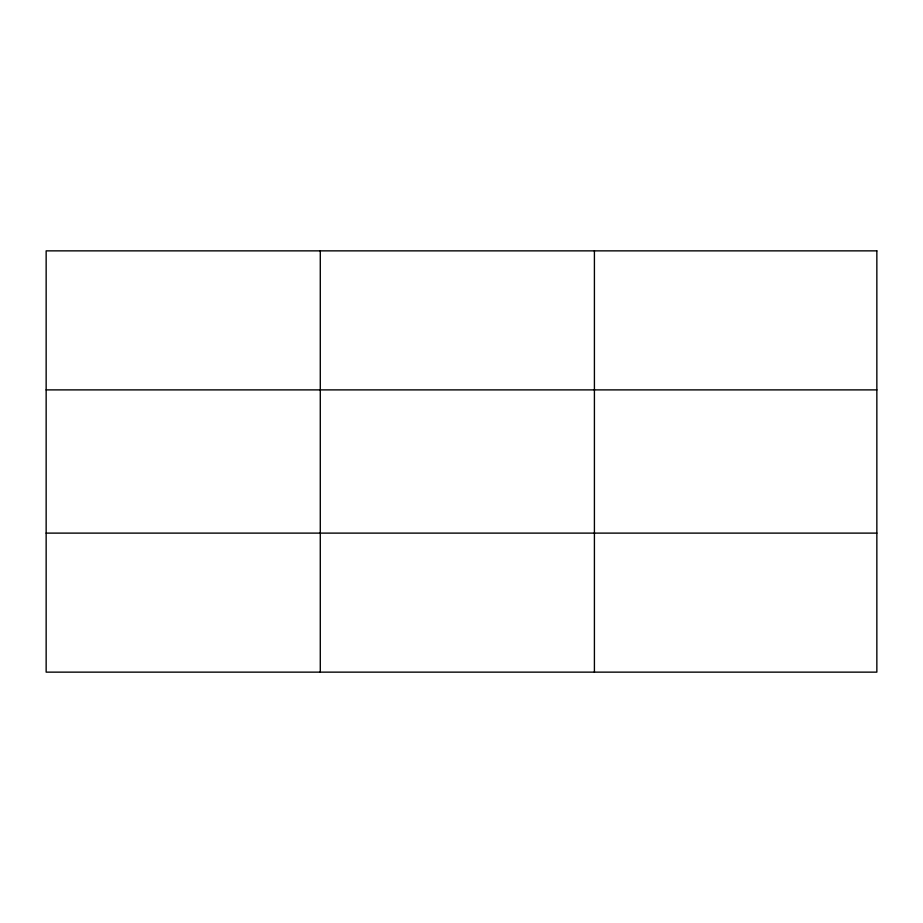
<?xml version="1.0" encoding="UTF-8"?>
<svg xmlns="http://www.w3.org/2000/svg" width="923" height="923" viewBox="0 0 923 923"><rect width="100%" height="100%" fill="white"/><g stroke="black" fill="none" stroke-linecap="round" stroke-linejoin="round"><path stroke-width="1.38" d="M320.281 250.86L320.281 672.14M594.412 250.86L594.412 672.14M46.15 389.887L876.85 389.887M46.15 533.113L876.85 533.113M876.85 250.86L876.85 672.14L46.15 672.14L46.15 250.86L876.85 250.86"/></g></svg>
